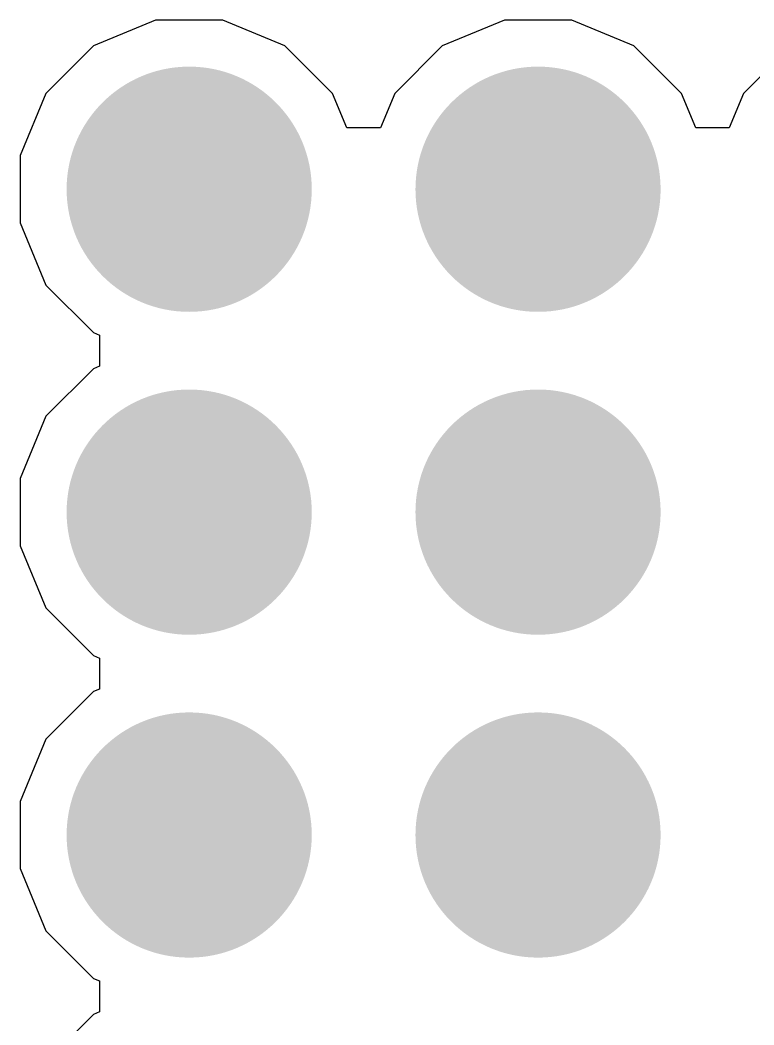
# Model space of a CAD drawing. Header units: inches. Extents: x -4 to 5258, y -4 to 5281.
# Drawn here: x 98.108 to 100.512, y 47.208 to 50.499 of the extents above; entities that cross this region are included whole.
import ezdxf

# ---------------------------------------------------------------- set-up
doc = ezdxf.new("R2010")
doc.units = ezdxf.units.IN
for name, color, linetype in [('Bottom Layer', 5, 'Continuous'), ('Bottom Solder', 6, 'Continuous'), ('Drill Drawing', 1, 'Continuous'), ('Layer 1', 16, 'Continuous'), ('Layer 2', 76, 'Continuous'), ('Top Layer', 1, 'Continuous'), ('Top Solder', 216, 'Continuous'), ('Via Holes', 16, 'Continuous')]:
    doc.layers.add(name, color=color, linetype=linetype)

msp = doc.modelspace()

# ---------------------------------------------------------------- hatches: boundary and pattern name
at = {"layer": 'Bottom Layer'}
h = msp.add_hatch(color=5, dxfattribs=at)
edge = h.paths.add_edge_path()
edge.add_arc((98.662, 49.9452), 0.3, 0, 360)
h = msp.add_hatch(color=5, dxfattribs=at)
edge = h.paths.add_edge_path()
edge.add_arc((99.805, 49.9452), 0.3, 0, 360)
h = msp.add_hatch(color=5, dxfattribs=at)
edge = h.paths.add_edge_path()
edge.add_arc((98.662, 48.8875), 0.3, 0, 360)
h = msp.add_hatch(color=5, dxfattribs=at)
edge = h.paths.add_edge_path()
edge.add_arc((99.805, 48.8875), 0.3, 0, 360)
h = msp.add_hatch(color=5, dxfattribs=at)
edge = h.paths.add_edge_path()
edge.add_arc((98.662, 47.8299), 0.3, 0, 360)
h = msp.add_hatch(color=5, dxfattribs=at)
edge = h.paths.add_edge_path()
edge.add_arc((99.805, 47.8299), 0.3, 0, 360)
at = {"layer": 'Bottom Solder'}
h = msp.add_hatch(color=6, dxfattribs=at)
edge = h.paths.add_edge_path()
edge.add_arc((98.662, 49.9452), 0.4016, 0, 360)
h = msp.add_hatch(color=6, dxfattribs=at)
edge = h.paths.add_edge_path()
edge.add_arc((99.805, 49.9452), 0.4016, 0, 360)
h = msp.add_hatch(color=6, dxfattribs=at)
edge = h.paths.add_edge_path()
edge.add_arc((98.662, 48.8875), 0.4016, 0, 360)
h = msp.add_hatch(color=6, dxfattribs=at)
edge = h.paths.add_edge_path()
edge.add_arc((99.805, 48.8875), 0.4016, 0, 360)
h = msp.add_hatch(color=6, dxfattribs=at)
edge = h.paths.add_edge_path()
edge.add_arc((98.662, 47.8299), 0.4016, 0, 360)
h = msp.add_hatch(color=6, dxfattribs=at)
edge = h.paths.add_edge_path()
edge.add_arc((99.805, 47.8299), 0.4016, 0, 360)
at = {"layer": 'Layer 1'}
h = msp.add_hatch(color=16, dxfattribs=at)
edge = h.paths.add_edge_path()
edge.add_arc((98.662, 49.9452), 0.3, 0, 360)
h = msp.add_hatch(color=16, dxfattribs=at)
edge = h.paths.add_edge_path()
edge.add_arc((99.805, 49.9452), 0.3, 0, 360)
h = msp.add_hatch(color=16, dxfattribs=at)
edge = h.paths.add_edge_path()
edge.add_arc((98.662, 48.8875), 0.3, 0, 360)
h = msp.add_hatch(color=16, dxfattribs=at)
edge = h.paths.add_edge_path()
edge.add_arc((99.805, 48.8875), 0.3, 0, 360)
h = msp.add_hatch(color=16, dxfattribs=at)
edge = h.paths.add_edge_path()
edge.add_arc((98.662, 47.8299), 0.3, 0, 360)
h = msp.add_hatch(color=16, dxfattribs=at)
edge = h.paths.add_edge_path()
edge.add_arc((99.805, 47.8299), 0.3, 0, 360)
at = {"layer": 'Layer 2'}
h = msp.add_hatch(color=76, dxfattribs=at)
edge = h.paths.add_edge_path()
edge.add_arc((98.662, 49.9452), 0.3, 0, 360)
h = msp.add_hatch(color=76, dxfattribs=at)
edge = h.paths.add_edge_path()
edge.add_arc((99.805, 49.9452), 0.3, 0, 360)
h = msp.add_hatch(color=76, dxfattribs=at)
edge = h.paths.add_edge_path()
edge.add_arc((98.662, 48.8875), 0.3, 0, 360)
h = msp.add_hatch(color=76, dxfattribs=at)
edge = h.paths.add_edge_path()
edge.add_arc((99.805, 48.8875), 0.3, 0, 360)
h = msp.add_hatch(color=76, dxfattribs=at)
edge = h.paths.add_edge_path()
edge.add_arc((98.662, 47.8299), 0.3, 0, 360)
h = msp.add_hatch(color=76, dxfattribs=at)
edge = h.paths.add_edge_path()
edge.add_arc((99.805, 47.8299), 0.3, 0, 360)
at = {"layer": 'Top Layer'}
h = msp.add_hatch(color=1, dxfattribs=at)
edge = h.paths.add_edge_path()
edge.add_arc((98.662, 49.9452), 0.3, 0, 360)
h = msp.add_hatch(color=1, dxfattribs=at)
edge = h.paths.add_edge_path()
edge.add_arc((99.805, 49.9452), 0.3, 0, 360)
h = msp.add_hatch(color=1, dxfattribs=at)
edge = h.paths.add_edge_path()
edge.add_arc((98.662, 48.8875), 0.3, 0, 360)
h = msp.add_hatch(color=1, dxfattribs=at)
edge = h.paths.add_edge_path()
edge.add_arc((99.805, 48.8875), 0.3, 0, 360)
h = msp.add_hatch(color=1, dxfattribs=at)
edge = h.paths.add_edge_path()
edge.add_arc((98.662, 47.8299), 0.3, 0, 360)
h = msp.add_hatch(color=1, dxfattribs=at)
edge = h.paths.add_edge_path()
edge.add_arc((99.805, 47.8299), 0.3, 0, 360)
at = {"layer": 'Top Solder'}
h = msp.add_hatch(color=216, dxfattribs=at)
edge = h.paths.add_edge_path()
edge.add_arc((98.662, 49.9452), 0.4016, 0, 360)
h = msp.add_hatch(color=216, dxfattribs=at)
edge = h.paths.add_edge_path()
edge.add_arc((99.805, 49.9452), 0.4016, 0, 360)
h = msp.add_hatch(color=216, dxfattribs=at)
edge = h.paths.add_edge_path()
edge.add_arc((98.662, 48.8875), 0.4016, 0, 360)
h = msp.add_hatch(color=216, dxfattribs=at)
edge = h.paths.add_edge_path()
edge.add_arc((99.805, 48.8875), 0.4016, 0, 360)
h = msp.add_hatch(color=216, dxfattribs=at)
edge = h.paths.add_edge_path()
edge.add_arc((98.662, 47.8299), 0.4016, 0, 360)
h = msp.add_hatch(color=216, dxfattribs=at)
edge = h.paths.add_edge_path()
edge.add_arc((99.805, 47.8299), 0.4016, 0, 360)
at = {"layer": 'Via Holes'}
h = msp.add_hatch(color=7, dxfattribs=at)
edge = h.paths.add_edge_path()
edge.add_arc((98.662, 49.9452), 0.15, 0, 360)
h = msp.add_hatch(color=7, dxfattribs=at)
edge = h.paths.add_edge_path()
edge.add_arc((99.805, 49.9452), 0.15, 0, 360)
h = msp.add_hatch(color=7, dxfattribs=at)
edge = h.paths.add_edge_path()
edge.add_arc((98.662, 48.8875), 0.15, 0, 360)
h = msp.add_hatch(color=7, dxfattribs=at)
edge = h.paths.add_edge_path()
edge.add_arc((99.805, 48.8875), 0.15, 0, 360)
h = msp.add_hatch(color=7, dxfattribs=at)
edge = h.paths.add_edge_path()
edge.add_arc((98.662, 47.8299), 0.15, 0, 360)
h = msp.add_hatch(color=7, dxfattribs=at)
edge = h.paths.add_edge_path()
edge.add_arc((99.805, 47.8299), 0.15, 0, 360)

# ---------------------------------------------------------------- linework, layer by layer
at = {"layer": 'Drill Drawing'}
for points in [[(98.535, 50.0722, 0.0508, 0.0508, 0), (98.535, 50.1992, 0.0508, 0.0508, 0)], [(98.535, 50.1992, 0.0508, 0.0508, 0), (98.789, 50.1992, 0.0508, 0.0508, 0)], [(98.789, 50.0722, 0.0508, 0.0508, 0), (98.789, 50.1992, 0.0508, 0.0508, 0)], [(99.678, 50.0722, 0.0508, 0.0508, 0), (99.678, 50.1992, 0.0508, 0.0508, 0)], [(99.678, 50.1992, 0.0508, 0.0508, 0), (99.932, 50.1992, 0.0508, 0.0508, 0)], [(99.932, 50.0722, 0.0508, 0.0508, 0), (99.932, 50.1992, 0.0508, 0.0508, 0)], [(98.408, 49.8182, 0.0508, 0.0508, 0), (98.408, 50.0722, 0.0508, 0.0508, 0)], [(98.408, 50.0722, 0.0508, 0.0508, 0), (98.535, 50.0722, 0.0508, 0.0508, 0)], [(98.5858, 50.0214, 0.0508, 0.0508, 0), (98.5858, 50.0976, 0.0508, 0.0508, 0)], [(98.5858, 50.0976, 0.0508, 0.0508, 0), (98.7382, 50.0976, 0.0508, 0.0508, 0)], [(98.7382, 50.0214, 0.0508, 0.0508, 0), (98.7382, 50.0976, 0.0508, 0.0508, 0)], [(98.789, 50.0722, 0.0508, 0.0508, 0), (98.916, 50.0722, 0.0508, 0.0508, 0)], [(98.916, 49.8182, 0.0508, 0.0508, 0), (98.916, 50.0722, 0.0508, 0.0508, 0)], [(99.551, 49.8182, 0.0508, 0.0508, 0), (99.551, 50.0722, 0.0508, 0.0508, 0)], [(99.551, 50.0722, 0.0508, 0.0508, 0), (99.678, 50.0722, 0.0508, 0.0508, 0)], [(99.7288, 50.0214, 0.0508, 0.0508, 0), (99.7288, 50.0976, 0.0508, 0.0508, 0)], [(99.7288, 50.0976, 0.0508, 0.0508, 0), (99.8812, 50.0976, 0.0508, 0.0508, 0)], [(99.8812, 50.0214, 0.0508, 0.0508, 0), (99.8812, 50.0976, 0.0508, 0.0508, 0)], [(99.932, 50.0722, 0.0508, 0.0508, 0), (100.059, 50.0722, 0.0508, 0.0508, 0)], [(100.059, 49.8182, 0.0508, 0.0508, 0), (100.059, 50.0722, 0.0508, 0.0508, 0)], [(98.5096, 49.869, 0.0508, 0.0508, 0), (98.5096, 50.0214, 0.0508, 0.0508, 0)], [(98.5096, 50.0214, 0.0508, 0.0508, 0), (98.5858, 50.0214, 0.0508, 0.0508, 0)], [(98.7382, 50.0214, 0.0508, 0.0508, 0), (98.8144, 50.0214, 0.0508, 0.0508, 0)], [(98.8144, 49.869, 0.0508, 0.0508, 0), (98.8144, 50.0214, 0.0508, 0.0508, 0)], [(99.6526, 49.869, 0.0508, 0.0508, 0), (99.6526, 50.0214, 0.0508, 0.0508, 0)], [(99.6526, 50.0214, 0.0508, 0.0508, 0), (99.7288, 50.0214, 0.0508, 0.0508, 0)], [(99.8812, 50.0214, 0.0508, 0.0508, 0), (99.9574, 50.0214, 0.0508, 0.0508, 0)], [(99.9574, 49.869, 0.0508, 0.0508, 0), (99.9574, 50.0214, 0.0508, 0.0508, 0)], [(98.5096, 49.869, 0.0508, 0.0508, 0), (98.5858, 49.869, 0.0508, 0.0508, 0)], [(98.5858, 49.7928, 0.0508, 0.0508, 0), (98.5858, 49.869, 0.0508, 0.0508, 0)], [(98.7382, 49.869, 0.0508, 0.0508, 0), (98.8144, 49.869, 0.0508, 0.0508, 0)], [(98.7382, 49.7928, 0.0508, 0.0508, 0), (98.7382, 49.869, 0.0508, 0.0508, 0)], [(99.6526, 49.869, 0.0508, 0.0508, 0), (99.7288, 49.869, 0.0508, 0.0508, 0)], [(99.7288, 49.7928, 0.0508, 0.0508, 0), (99.7288, 49.869, 0.0508, 0.0508, 0)], [(99.8812, 49.869, 0.0508, 0.0508, 0), (99.9574, 49.869, 0.0508, 0.0508, 0)], [(99.8812, 49.7928, 0.0508, 0.0508, 0), (99.8812, 49.869, 0.0508, 0.0508, 0)], [(98.408, 49.8182, 0.0508, 0.0508, 0), (98.535, 49.8182, 0.0508, 0.0508, 0)], [(98.535, 49.6912, 0.0508, 0.0508, 0), (98.535, 49.8182, 0.0508, 0.0508, 0)], [(98.789, 49.8182, 0.0508, 0.0508, 0), (98.916, 49.8182, 0.0508, 0.0508, 0)], [(98.789, 49.6912, 0.0508, 0.0508, 0), (98.789, 49.8182, 0.0508, 0.0508, 0)], [(99.551, 49.8182, 0.0508, 0.0508, 0), (99.678, 49.8182, 0.0508, 0.0508, 0)], [(99.678, 49.6912, 0.0508, 0.0508, 0), (99.678, 49.8182, 0.0508, 0.0508, 0)], [(99.932, 49.8182, 0.0508, 0.0508, 0), (100.059, 49.8182, 0.0508, 0.0508, 0)], [(99.932, 49.6912, 0.0508, 0.0508, 0), (99.932, 49.8182, 0.0508, 0.0508, 0)], [(98.5858, 49.7928, 0.0508, 0.0508, 0), (98.7382, 49.7928, 0.0508, 0.0508, 0)], [(99.7288, 49.7928, 0.0508, 0.0508, 0), (99.8812, 49.7928, 0.0508, 0.0508, 0)], [(98.535, 49.6912, 0.0508, 0.0508, 0), (98.789, 49.6912, 0.0508, 0.0508, 0)], [(99.678, 49.6912, 0.0508, 0.0508, 0), (99.932, 49.6912, 0.0508, 0.0508, 0)], [(98.535, 49.0145, 0.0508, 0.0508, 0), (98.535, 49.1415, 0.0508, 0.0508, 0)], [(98.535, 49.1415, 0.0508, 0.0508, 0), (98.789, 49.1415, 0.0508, 0.0508, 0)], [(98.789, 49.0145, 0.0508, 0.0508, 0), (98.789, 49.1415, 0.0508, 0.0508, 0)], [(99.678, 49.0145, 0.0508, 0.0508, 0), (99.678, 49.1415, 0.0508, 0.0508, 0)], [(99.678, 49.1415, 0.0508, 0.0508, 0), (99.932, 49.1415, 0.0508, 0.0508, 0)], [(99.932, 49.0145, 0.0508, 0.0508, 0), (99.932, 49.1415, 0.0508, 0.0508, 0)], [(98.5858, 48.9637, 0.0508, 0.0508, 0), (98.5858, 49.0399, 0.0508, 0.0508, 0)], [(98.5858, 49.0399, 0.0508, 0.0508, 0), (98.7382, 49.0399, 0.0508, 0.0508, 0)], [(98.7382, 48.9637, 0.0508, 0.0508, 0), (98.7382, 49.0399, 0.0508, 0.0508, 0)], [(99.7288, 48.9637, 0.0508, 0.0508, 0), (99.7288, 49.0399, 0.0508, 0.0508, 0)], [(99.7288, 49.0399, 0.0508, 0.0508, 0), (99.8812, 49.0399, 0.0508, 0.0508, 0)], [(99.8812, 48.9637, 0.0508, 0.0508, 0), (99.8812, 49.0399, 0.0508, 0.0508, 0)], [(98.408, 48.7605, 0.0508, 0.0508, 0), (98.408, 49.0145, 0.0508, 0.0508, 0)], [(98.408, 49.0145, 0.0508, 0.0508, 0), (98.535, 49.0145, 0.0508, 0.0508, 0)], [(98.789, 49.0145, 0.0508, 0.0508, 0), (98.916, 49.0145, 0.0508, 0.0508, 0)], [(98.916, 48.7605, 0.0508, 0.0508, 0), (98.916, 49.0145, 0.0508, 0.0508, 0)], [(99.551, 48.7605, 0.0508, 0.0508, 0), (99.551, 49.0145, 0.0508, 0.0508, 0)], [(99.551, 49.0145, 0.0508, 0.0508, 0), (99.678, 49.0145, 0.0508, 0.0508, 0)], [(99.932, 49.0145, 0.0508, 0.0508, 0), (100.059, 49.0145, 0.0508, 0.0508, 0)], [(100.059, 48.7605, 0.0508, 0.0508, 0), (100.059, 49.0145, 0.0508, 0.0508, 0)], [(98.5096, 48.8113, 0.0508, 0.0508, 0), (98.5096, 48.9637, 0.0508, 0.0508, 0)], [(98.5096, 48.9637, 0.0508, 0.0508, 0), (98.5858, 48.9637, 0.0508, 0.0508, 0)], [(98.7382, 48.9637, 0.0508, 0.0508, 0), (98.8144, 48.9637, 0.0508, 0.0508, 0)], [(98.8144, 48.8113, 0.0508, 0.0508, 0), (98.8144, 48.9637, 0.0508, 0.0508, 0)], [(99.6526, 48.8113, 0.0508, 0.0508, 0), (99.6526, 48.9637, 0.0508, 0.0508, 0)], [(99.6526, 48.9637, 0.0508, 0.0508, 0), (99.7288, 48.9637, 0.0508, 0.0508, 0)], [(99.8812, 48.9637, 0.0508, 0.0508, 0), (99.9574, 48.9637, 0.0508, 0.0508, 0)], [(99.9574, 48.8113, 0.0508, 0.0508, 0), (99.9574, 48.9637, 0.0508, 0.0508, 0)], [(98.5096, 48.8113, 0.0508, 0.0508, 0), (98.5858, 48.8113, 0.0508, 0.0508, 0)], [(98.5858, 48.7351, 0.0508, 0.0508, 0), (98.5858, 48.8113, 0.0508, 0.0508, 0)], [(98.7382, 48.8113, 0.0508, 0.0508, 0), (98.8144, 48.8113, 0.0508, 0.0508, 0)], [(98.7382, 48.7351, 0.0508, 0.0508, 0), (98.7382, 48.8113, 0.0508, 0.0508, 0)], [(99.6526, 48.8113, 0.0508, 0.0508, 0), (99.7288, 48.8113, 0.0508, 0.0508, 0)], [(99.7288, 48.7351, 0.0508, 0.0508, 0), (99.7288, 48.8113, 0.0508, 0.0508, 0)], [(99.8812, 48.8113, 0.0508, 0.0508, 0), (99.9574, 48.8113, 0.0508, 0.0508, 0)], [(99.8812, 48.7351, 0.0508, 0.0508, 0), (99.8812, 48.8113, 0.0508, 0.0508, 0)], [(98.408, 48.7605, 0.0508, 0.0508, 0), (98.535, 48.7605, 0.0508, 0.0508, 0)], [(98.535, 48.6335, 0.0508, 0.0508, 0), (98.535, 48.7605, 0.0508, 0.0508, 0)], [(98.789, 48.7605, 0.0508, 0.0508, 0), (98.916, 48.7605, 0.0508, 0.0508, 0)], [(98.789, 48.6335, 0.0508, 0.0508, 0), (98.789, 48.7605, 0.0508, 0.0508, 0)], [(99.551, 48.7605, 0.0508, 0.0508, 0), (99.678, 48.7605, 0.0508, 0.0508, 0)], [(99.678, 48.6335, 0.0508, 0.0508, 0), (99.678, 48.7605, 0.0508, 0.0508, 0)], [(99.932, 48.7605, 0.0508, 0.0508, 0), (100.059, 48.7605, 0.0508, 0.0508, 0)], [(99.932, 48.6335, 0.0508, 0.0508, 0), (99.932, 48.7605, 0.0508, 0.0508, 0)], [(98.5858, 48.7351, 0.0508, 0.0508, 0), (98.7382, 48.7351, 0.0508, 0.0508, 0)], [(99.7288, 48.7351, 0.0508, 0.0508, 0), (99.8812, 48.7351, 0.0508, 0.0508, 0)], [(98.535, 48.6335, 0.0508, 0.0508, 0), (98.789, 48.6335, 0.0508, 0.0508, 0)], [(99.678, 48.6335, 0.0508, 0.0508, 0), (99.932, 48.6335, 0.0508, 0.0508, 0)], [(98.535, 47.9569, 0.0508, 0.0508, 0), (98.535, 48.0839, 0.0508, 0.0508, 0)], [(98.535, 48.0839, 0.0508, 0.0508, 0), (98.789, 48.0839, 0.0508, 0.0508, 0)], [(98.789, 47.9569, 0.0508, 0.0508, 0), (98.789, 48.0839, 0.0508, 0.0508, 0)], [(99.678, 47.9569, 0.0508, 0.0508, 0), (99.678, 48.0839, 0.0508, 0.0508, 0)], [(99.678, 48.0839, 0.0508, 0.0508, 0), (99.932, 48.0839, 0.0508, 0.0508, 0)], [(99.932, 47.9569, 0.0508, 0.0508, 0), (99.932, 48.0839, 0.0508, 0.0508, 0)], [(98.5858, 47.9061, 0.0508, 0.0508, 0), (98.5858, 47.9823, 0.0508, 0.0508, 0)], [(98.5858, 47.9823, 0.0508, 0.0508, 0), (98.7382, 47.9823, 0.0508, 0.0508, 0)], [(98.7382, 47.9061, 0.0508, 0.0508, 0), (98.7382, 47.9823, 0.0508, 0.0508, 0)], [(99.7288, 47.9061, 0.0508, 0.0508, 0), (99.7288, 47.9823, 0.0508, 0.0508, 0)], [(99.7288, 47.9823, 0.0508, 0.0508, 0), (99.8812, 47.9823, 0.0508, 0.0508, 0)], [(99.8812, 47.9061, 0.0508, 0.0508, 0), (99.8812, 47.9823, 0.0508, 0.0508, 0)], [(98.408, 47.7029, 0.0508, 0.0508, 0), (98.408, 47.9569, 0.0508, 0.0508, 0)], [(98.408, 47.9569, 0.0508, 0.0508, 0), (98.535, 47.9569, 0.0508, 0.0508, 0)], [(98.789, 47.9569, 0.0508, 0.0508, 0), (98.916, 47.9569, 0.0508, 0.0508, 0)], [(98.916, 47.7029, 0.0508, 0.0508, 0), (98.916, 47.9569, 0.0508, 0.0508, 0)], [(99.551, 47.7029, 0.0508, 0.0508, 0), (99.551, 47.9569, 0.0508, 0.0508, 0)], [(99.551, 47.9569, 0.0508, 0.0508, 0), (99.678, 47.9569, 0.0508, 0.0508, 0)], [(99.932, 47.9569, 0.0508, 0.0508, 0), (100.059, 47.9569, 0.0508, 0.0508, 0)], [(100.059, 47.7029, 0.0508, 0.0508, 0), (100.059, 47.9569, 0.0508, 0.0508, 0)], [(98.5096, 47.7537, 0.0508, 0.0508, 0), (98.5096, 47.9061, 0.0508, 0.0508, 0)], [(98.5096, 47.9061, 0.0508, 0.0508, 0), (98.5858, 47.9061, 0.0508, 0.0508, 0)], [(98.7382, 47.9061, 0.0508, 0.0508, 0), (98.8144, 47.9061, 0.0508, 0.0508, 0)], [(98.8144, 47.7537, 0.0508, 0.0508, 0), (98.8144, 47.9061, 0.0508, 0.0508, 0)], [(99.6526, 47.7537, 0.0508, 0.0508, 0), (99.6526, 47.9061, 0.0508, 0.0508, 0)], [(99.6526, 47.9061, 0.0508, 0.0508, 0), (99.7288, 47.9061, 0.0508, 0.0508, 0)], [(99.8812, 47.9061, 0.0508, 0.0508, 0), (99.9574, 47.9061, 0.0508, 0.0508, 0)], [(99.9574, 47.7537, 0.0508, 0.0508, 0), (99.9574, 47.9061, 0.0508, 0.0508, 0)], [(98.5096, 47.7537, 0.0508, 0.0508, 0), (98.5858, 47.7537, 0.0508, 0.0508, 0)], [(98.5858, 47.6775, 0.0508, 0.0508, 0), (98.5858, 47.7537, 0.0508, 0.0508, 0)], [(98.7382, 47.7537, 0.0508, 0.0508, 0), (98.8144, 47.7537, 0.0508, 0.0508, 0)], [(98.7382, 47.6775, 0.0508, 0.0508, 0), (98.7382, 47.7537, 0.0508, 0.0508, 0)], [(99.6526, 47.7537, 0.0508, 0.0508, 0), (99.7288, 47.7537, 0.0508, 0.0508, 0)], [(99.7288, 47.6775, 0.0508, 0.0508, 0), (99.7288, 47.7537, 0.0508, 0.0508, 0)], [(99.8812, 47.7537, 0.0508, 0.0508, 0), (99.9574, 47.7537, 0.0508, 0.0508, 0)], [(99.8812, 47.6775, 0.0508, 0.0508, 0), (99.8812, 47.7537, 0.0508, 0.0508, 0)], [(98.408, 47.7029, 0.0508, 0.0508, 0), (98.535, 47.7029, 0.0508, 0.0508, 0)], [(98.535, 47.5759, 0.0508, 0.0508, 0), (98.535, 47.7029, 0.0508, 0.0508, 0)], [(98.789, 47.7029, 0.0508, 0.0508, 0), (98.916, 47.7029, 0.0508, 0.0508, 0)], [(98.789, 47.5759, 0.0508, 0.0508, 0), (98.789, 47.7029, 0.0508, 0.0508, 0)], [(99.551, 47.7029, 0.0508, 0.0508, 0), (99.678, 47.7029, 0.0508, 0.0508, 0)], [(99.678, 47.5759, 0.0508, 0.0508, 0), (99.678, 47.7029, 0.0508, 0.0508, 0)], [(99.932, 47.7029, 0.0508, 0.0508, 0), (100.059, 47.7029, 0.0508, 0.0508, 0)], [(99.932, 47.5759, 0.0508, 0.0508, 0), (99.932, 47.7029, 0.0508, 0.0508, 0)], [(98.5858, 47.6775, 0.0508, 0.0508, 0), (98.7382, 47.6775, 0.0508, 0.0508, 0)], [(99.7288, 47.6775, 0.0508, 0.0508, 0), (99.8812, 47.6775, 0.0508, 0.0508, 0)], [(98.535, 47.5759, 0.0508, 0.0508, 0), (98.789, 47.5759, 0.0508, 0.0508, 0)], [(99.678, 47.5759, 0.0508, 0.0508, 0), (99.932, 47.5759, 0.0508, 0.0508, 0)]]:
    msp.add_lwpolyline(points, format="xyseb", dxfattribs=at)
for points in [[(98.5223, 50.1992, 0.0254, 0.0254, 1), (98.5477, 50.1992, 0.0254, 0.0254, 1)], [(98.5223, 50.1992, 0.0254, 0.0254, 1), (98.5477, 50.1992, 0.0254, 0.0254, 1)], [(98.7763, 50.1992, 0.0254, 0.0254, 1), (98.8017, 50.1992, 0.0254, 0.0254, 1)], [(98.7763, 50.1992, 0.0254, 0.0254, 1), (98.8017, 50.1992, 0.0254, 0.0254, 1)], [(99.6653, 50.1992, 0.0254, 0.0254, 1), (99.6907, 50.1992, 0.0254, 0.0254, 1)], [(99.6653, 50.1992, 0.0254, 0.0254, 1), (99.6907, 50.1992, 0.0254, 0.0254, 1)], [(99.9193, 50.1992, 0.0254, 0.0254, 1), (99.9447, 50.1992, 0.0254, 0.0254, 1)], [(99.9193, 50.1992, 0.0254, 0.0254, 1), (99.9447, 50.1992, 0.0254, 0.0254, 1)], [(98.3953, 50.0722, 0.0254, 0.0254, 1), (98.4207, 50.0722, 0.0254, 0.0254, 1)], [(98.3953, 50.0722, 0.0254, 0.0254, 1), (98.4207, 50.0722, 0.0254, 0.0254, 1)], [(98.5223, 50.0722, 0.0254, 0.0254, 1), (98.5477, 50.0722, 0.0254, 0.0254, 1)], [(98.5223, 50.0722, 0.0254, 0.0254, 1), (98.5477, 50.0722, 0.0254, 0.0254, 1)], [(98.5731, 50.0976, 0.0254, 0.0254, 1), (98.5985, 50.0976, 0.0254, 0.0254, 1)], [(98.5731, 50.0976, 0.0254, 0.0254, 1), (98.5985, 50.0976, 0.0254, 0.0254, 1)], [(98.7255, 50.0976, 0.0254, 0.0254, 1), (98.7509, 50.0976, 0.0254, 0.0254, 1)], [(98.7255, 50.0976, 0.0254, 0.0254, 1), (98.7509, 50.0976, 0.0254, 0.0254, 1)], [(98.7763, 50.0722, 0.0254, 0.0254, 1), (98.8017, 50.0722, 0.0254, 0.0254, 1)], [(98.7763, 50.0722, 0.0254, 0.0254, 1), (98.8017, 50.0722, 0.0254, 0.0254, 1)], [(98.9033, 50.0722, 0.0254, 0.0254, 1), (98.9287, 50.0722, 0.0254, 0.0254, 1)], [(98.9033, 50.0722, 0.0254, 0.0254, 1), (98.9287, 50.0722, 0.0254, 0.0254, 1)], [(99.5383, 50.0722, 0.0254, 0.0254, 1), (99.5637, 50.0722, 0.0254, 0.0254, 1)], [(99.5383, 50.0722, 0.0254, 0.0254, 1), (99.5637, 50.0722, 0.0254, 0.0254, 1)], [(99.6653, 50.0722, 0.0254, 0.0254, 1), (99.6907, 50.0722, 0.0254, 0.0254, 1)], [(99.6653, 50.0722, 0.0254, 0.0254, 1), (99.6907, 50.0722, 0.0254, 0.0254, 1)], [(99.7161, 50.0976, 0.0254, 0.0254, 1), (99.7415, 50.0976, 0.0254, 0.0254, 1)], [(99.7161, 50.0976, 0.0254, 0.0254, 1), (99.7415, 50.0976, 0.0254, 0.0254, 1)], [(99.8685, 50.0976, 0.0254, 0.0254, 1), (99.8939, 50.0976, 0.0254, 0.0254, 1)], [(99.8685, 50.0976, 0.0254, 0.0254, 1), (99.8939, 50.0976, 0.0254, 0.0254, 1)], [(99.9193, 50.0722, 0.0254, 0.0254, 1), (99.9447, 50.0722, 0.0254, 0.0254, 1)], [(99.9193, 50.0722, 0.0254, 0.0254, 1), (99.9447, 50.0722, 0.0254, 0.0254, 1)], [(100.0463, 50.0722, 0.0254, 0.0254, 1), (100.0717, 50.0722, 0.0254, 0.0254, 1)], [(100.0463, 50.0722, 0.0254, 0.0254, 1), (100.0717, 50.0722, 0.0254, 0.0254, 1)], [(98.4969, 50.0214, 0.0254, 0.0254, 1), (98.5223, 50.0214, 0.0254, 0.0254, 1)], [(98.4969, 50.0214, 0.0254, 0.0254, 1), (98.5223, 50.0214, 0.0254, 0.0254, 1)], [(98.5731, 50.0214, 0.0254, 0.0254, 1), (98.5985, 50.0214, 0.0254, 0.0254, 1)], [(98.5731, 50.0214, 0.0254, 0.0254, 1), (98.5985, 50.0214, 0.0254, 0.0254, 1)], [(98.7255, 50.0214, 0.0254, 0.0254, 1), (98.7509, 50.0214, 0.0254, 0.0254, 1)], [(98.7255, 50.0214, 0.0254, 0.0254, 1), (98.7509, 50.0214, 0.0254, 0.0254, 1)], [(98.8017, 50.0214, 0.0254, 0.0254, 1), (98.8271, 50.0214, 0.0254, 0.0254, 1)], [(98.8017, 50.0214, 0.0254, 0.0254, 1), (98.8271, 50.0214, 0.0254, 0.0254, 1)], [(99.6399, 50.0214, 0.0254, 0.0254, 1), (99.6653, 50.0214, 0.0254, 0.0254, 1)], [(99.6399, 50.0214, 0.0254, 0.0254, 1), (99.6653, 50.0214, 0.0254, 0.0254, 1)], [(99.7161, 50.0214, 0.0254, 0.0254, 1), (99.7415, 50.0214, 0.0254, 0.0254, 1)], [(99.7161, 50.0214, 0.0254, 0.0254, 1), (99.7415, 50.0214, 0.0254, 0.0254, 1)], [(99.8685, 50.0214, 0.0254, 0.0254, 1), (99.8939, 50.0214, 0.0254, 0.0254, 1)], [(99.8685, 50.0214, 0.0254, 0.0254, 1), (99.8939, 50.0214, 0.0254, 0.0254, 1)], [(99.9447, 50.0214, 0.0254, 0.0254, 1), (99.9701, 50.0214, 0.0254, 0.0254, 1)], [(99.9447, 50.0214, 0.0254, 0.0254, 1), (99.9701, 50.0214, 0.0254, 0.0254, 1)], [(98.4969, 49.869, 0.0254, 0.0254, 1), (98.5223, 49.869, 0.0254, 0.0254, 1)], [(98.4969, 49.869, 0.0254, 0.0254, 1), (98.5223, 49.869, 0.0254, 0.0254, 1)], [(98.5731, 49.869, 0.0254, 0.0254, 1), (98.5985, 49.869, 0.0254, 0.0254, 1)], [(98.5731, 49.869, 0.0254, 0.0254, 1), (98.5985, 49.869, 0.0254, 0.0254, 1)], [(98.7255, 49.869, 0.0254, 0.0254, 1), (98.7509, 49.869, 0.0254, 0.0254, 1)], [(98.7255, 49.869, 0.0254, 0.0254, 1), (98.7509, 49.869, 0.0254, 0.0254, 1)], [(98.8017, 49.869, 0.0254, 0.0254, 1), (98.8271, 49.869, 0.0254, 0.0254, 1)], [(98.8017, 49.869, 0.0254, 0.0254, 1), (98.8271, 49.869, 0.0254, 0.0254, 1)], [(99.6399, 49.869, 0.0254, 0.0254, 1), (99.6653, 49.869, 0.0254, 0.0254, 1)], [(99.6399, 49.869, 0.0254, 0.0254, 1), (99.6653, 49.869, 0.0254, 0.0254, 1)], [(99.7161, 49.869, 0.0254, 0.0254, 1), (99.7415, 49.869, 0.0254, 0.0254, 1)], [(99.7161, 49.869, 0.0254, 0.0254, 1), (99.7415, 49.869, 0.0254, 0.0254, 1)], [(99.8685, 49.869, 0.0254, 0.0254, 1), (99.8939, 49.869, 0.0254, 0.0254, 1)], [(99.8685, 49.869, 0.0254, 0.0254, 1), (99.8939, 49.869, 0.0254, 0.0254, 1)], [(99.9447, 49.869, 0.0254, 0.0254, 1), (99.9701, 49.869, 0.0254, 0.0254, 1)], [(99.9447, 49.869, 0.0254, 0.0254, 1), (99.9701, 49.869, 0.0254, 0.0254, 1)], [(98.3953, 49.8182, 0.0254, 0.0254, 1), (98.4207, 49.8182, 0.0254, 0.0254, 1)], [(98.3953, 49.8182, 0.0254, 0.0254, 1), (98.4207, 49.8182, 0.0254, 0.0254, 1)], [(98.5223, 49.8182, 0.0254, 0.0254, 1), (98.5477, 49.8182, 0.0254, 0.0254, 1)], [(98.5223, 49.8182, 0.0254, 0.0254, 1), (98.5477, 49.8182, 0.0254, 0.0254, 1)], [(98.7763, 49.8182, 0.0254, 0.0254, 1), (98.8017, 49.8182, 0.0254, 0.0254, 1)], [(98.7763, 49.8182, 0.0254, 0.0254, 1), (98.8017, 49.8182, 0.0254, 0.0254, 1)], [(98.9033, 49.8182, 0.0254, 0.0254, 1), (98.9287, 49.8182, 0.0254, 0.0254, 1)], [(98.9033, 49.8182, 0.0254, 0.0254, 1), (98.9287, 49.8182, 0.0254, 0.0254, 1)], [(99.5383, 49.8182, 0.0254, 0.0254, 1), (99.5637, 49.8182, 0.0254, 0.0254, 1)], [(99.5383, 49.8182, 0.0254, 0.0254, 1), (99.5637, 49.8182, 0.0254, 0.0254, 1)], [(99.6653, 49.8182, 0.0254, 0.0254, 1), (99.6907, 49.8182, 0.0254, 0.0254, 1)], [(99.6653, 49.8182, 0.0254, 0.0254, 1), (99.6907, 49.8182, 0.0254, 0.0254, 1)], [(99.9193, 49.8182, 0.0254, 0.0254, 1), (99.9447, 49.8182, 0.0254, 0.0254, 1)], [(99.9193, 49.8182, 0.0254, 0.0254, 1), (99.9447, 49.8182, 0.0254, 0.0254, 1)], [(100.0463, 49.8182, 0.0254, 0.0254, 1), (100.0717, 49.8182, 0.0254, 0.0254, 1)], [(100.0463, 49.8182, 0.0254, 0.0254, 1), (100.0717, 49.8182, 0.0254, 0.0254, 1)], [(98.5731, 49.7928, 0.0254, 0.0254, 1), (98.5985, 49.7928, 0.0254, 0.0254, 1)], [(98.5731, 49.7928, 0.0254, 0.0254, 1), (98.5985, 49.7928, 0.0254, 0.0254, 1)], [(98.7255, 49.7928, 0.0254, 0.0254, 1), (98.7509, 49.7928, 0.0254, 0.0254, 1)], [(98.7255, 49.7928, 0.0254, 0.0254, 1), (98.7509, 49.7928, 0.0254, 0.0254, 1)], [(99.7161, 49.7928, 0.0254, 0.0254, 1), (99.7415, 49.7928, 0.0254, 0.0254, 1)], [(99.7161, 49.7928, 0.0254, 0.0254, 1), (99.7415, 49.7928, 0.0254, 0.0254, 1)], [(99.8685, 49.7928, 0.0254, 0.0254, 1), (99.8939, 49.7928, 0.0254, 0.0254, 1)], [(99.8685, 49.7928, 0.0254, 0.0254, 1), (99.8939, 49.7928, 0.0254, 0.0254, 1)], [(98.5223, 49.6912, 0.0254, 0.0254, 1), (98.5477, 49.6912, 0.0254, 0.0254, 1)], [(98.5223, 49.6912, 0.0254, 0.0254, 1), (98.5477, 49.6912, 0.0254, 0.0254, 1)], [(98.7763, 49.6912, 0.0254, 0.0254, 1), (98.8017, 49.6912, 0.0254, 0.0254, 1)], [(98.7763, 49.6912, 0.0254, 0.0254, 1), (98.8017, 49.6912, 0.0254, 0.0254, 1)], [(99.6653, 49.6912, 0.0254, 0.0254, 1), (99.6907, 49.6912, 0.0254, 0.0254, 1)], [(99.6653, 49.6912, 0.0254, 0.0254, 1), (99.6907, 49.6912, 0.0254, 0.0254, 1)], [(99.9193, 49.6912, 0.0254, 0.0254, 1), (99.9447, 49.6912, 0.0254, 0.0254, 1)], [(99.9193, 49.6912, 0.0254, 0.0254, 1), (99.9447, 49.6912, 0.0254, 0.0254, 1)], [(98.5223, 49.1415, 0.0254, 0.0254, 1), (98.5477, 49.1415, 0.0254, 0.0254, 1)], [(98.5223, 49.1415, 0.0254, 0.0254, 1), (98.5477, 49.1415, 0.0254, 0.0254, 1)], [(98.7763, 49.1415, 0.0254, 0.0254, 1), (98.8017, 49.1415, 0.0254, 0.0254, 1)], [(98.7763, 49.1415, 0.0254, 0.0254, 1), (98.8017, 49.1415, 0.0254, 0.0254, 1)], [(99.6653, 49.1415, 0.0254, 0.0254, 1), (99.6907, 49.1415, 0.0254, 0.0254, 1)], [(99.6653, 49.1415, 0.0254, 0.0254, 1), (99.6907, 49.1415, 0.0254, 0.0254, 1)], [(99.9193, 49.1415, 0.0254, 0.0254, 1), (99.9447, 49.1415, 0.0254, 0.0254, 1)], [(99.9193, 49.1415, 0.0254, 0.0254, 1), (99.9447, 49.1415, 0.0254, 0.0254, 1)], [(98.5731, 49.0399, 0.0254, 0.0254, 1), (98.5985, 49.0399, 0.0254, 0.0254, 1)], [(98.5731, 49.0399, 0.0254, 0.0254, 1), (98.5985, 49.0399, 0.0254, 0.0254, 1)], [(98.7255, 49.0399, 0.0254, 0.0254, 1), (98.7509, 49.0399, 0.0254, 0.0254, 1)], [(98.7255, 49.0399, 0.0254, 0.0254, 1), (98.7509, 49.0399, 0.0254, 0.0254, 1)], [(99.7161, 49.0399, 0.0254, 0.0254, 1), (99.7415, 49.0399, 0.0254, 0.0254, 1)], [(99.7161, 49.0399, 0.0254, 0.0254, 1), (99.7415, 49.0399, 0.0254, 0.0254, 1)], [(99.8685, 49.0399, 0.0254, 0.0254, 1), (99.8939, 49.0399, 0.0254, 0.0254, 1)], [(99.8685, 49.0399, 0.0254, 0.0254, 1), (99.8939, 49.0399, 0.0254, 0.0254, 1)], [(98.3953, 49.0145, 0.0254, 0.0254, 1), (98.4207, 49.0145, 0.0254, 0.0254, 1)], [(98.3953, 49.0145, 0.0254, 0.0254, 1), (98.4207, 49.0145, 0.0254, 0.0254, 1)], [(98.5223, 49.0145, 0.0254, 0.0254, 1), (98.5477, 49.0145, 0.0254, 0.0254, 1)], [(98.5223, 49.0145, 0.0254, 0.0254, 1), (98.5477, 49.0145, 0.0254, 0.0254, 1)], [(98.7763, 49.0145, 0.0254, 0.0254, 1), (98.8017, 49.0145, 0.0254, 0.0254, 1)], [(98.7763, 49.0145, 0.0254, 0.0254, 1), (98.8017, 49.0145, 0.0254, 0.0254, 1)], [(98.9033, 49.0145, 0.0254, 0.0254, 1), (98.9287, 49.0145, 0.0254, 0.0254, 1)], [(98.9033, 49.0145, 0.0254, 0.0254, 1), (98.9287, 49.0145, 0.0254, 0.0254, 1)], [(99.5383, 49.0145, 0.0254, 0.0254, 1), (99.5637, 49.0145, 0.0254, 0.0254, 1)], [(99.5383, 49.0145, 0.0254, 0.0254, 1), (99.5637, 49.0145, 0.0254, 0.0254, 1)], [(99.6653, 49.0145, 0.0254, 0.0254, 1), (99.6907, 49.0145, 0.0254, 0.0254, 1)], [(99.6653, 49.0145, 0.0254, 0.0254, 1), (99.6907, 49.0145, 0.0254, 0.0254, 1)], [(99.9193, 49.0145, 0.0254, 0.0254, 1), (99.9447, 49.0145, 0.0254, 0.0254, 1)], [(99.9193, 49.0145, 0.0254, 0.0254, 1), (99.9447, 49.0145, 0.0254, 0.0254, 1)], [(100.0463, 49.0145, 0.0254, 0.0254, 1), (100.0717, 49.0145, 0.0254, 0.0254, 1)], [(100.0463, 49.0145, 0.0254, 0.0254, 1), (100.0717, 49.0145, 0.0254, 0.0254, 1)], [(98.4969, 48.9637, 0.0254, 0.0254, 1), (98.5223, 48.9637, 0.0254, 0.0254, 1)], [(98.4969, 48.9637, 0.0254, 0.0254, 1), (98.5223, 48.9637, 0.0254, 0.0254, 1)], [(98.5731, 48.9637, 0.0254, 0.0254, 1), (98.5985, 48.9637, 0.0254, 0.0254, 1)], [(98.5731, 48.9637, 0.0254, 0.0254, 1), (98.5985, 48.9637, 0.0254, 0.0254, 1)], [(98.7255, 48.9637, 0.0254, 0.0254, 1), (98.7509, 48.9637, 0.0254, 0.0254, 1)], [(98.7255, 48.9637, 0.0254, 0.0254, 1), (98.7509, 48.9637, 0.0254, 0.0254, 1)], [(98.8017, 48.9637, 0.0254, 0.0254, 1), (98.8271, 48.9637, 0.0254, 0.0254, 1)], [(98.8017, 48.9637, 0.0254, 0.0254, 1), (98.8271, 48.9637, 0.0254, 0.0254, 1)], [(99.6399, 48.9637, 0.0254, 0.0254, 1), (99.6653, 48.9637, 0.0254, 0.0254, 1)], [(99.6399, 48.9637, 0.0254, 0.0254, 1), (99.6653, 48.9637, 0.0254, 0.0254, 1)], [(99.7161, 48.9637, 0.0254, 0.0254, 1), (99.7415, 48.9637, 0.0254, 0.0254, 1)], [(99.7161, 48.9637, 0.0254, 0.0254, 1), (99.7415, 48.9637, 0.0254, 0.0254, 1)], [(99.8685, 48.9637, 0.0254, 0.0254, 1), (99.8939, 48.9637, 0.0254, 0.0254, 1)], [(99.8685, 48.9637, 0.0254, 0.0254, 1), (99.8939, 48.9637, 0.0254, 0.0254, 1)], [(99.9447, 48.9637, 0.0254, 0.0254, 1), (99.9701, 48.9637, 0.0254, 0.0254, 1)], [(99.9447, 48.9637, 0.0254, 0.0254, 1), (99.9701, 48.9637, 0.0254, 0.0254, 1)], [(98.4969, 48.8113, 0.0254, 0.0254, 1), (98.5223, 48.8113, 0.0254, 0.0254, 1)], [(98.4969, 48.8113, 0.0254, 0.0254, 1), (98.5223, 48.8113, 0.0254, 0.0254, 1)], [(98.5731, 48.8113, 0.0254, 0.0254, 1), (98.5985, 48.8113, 0.0254, 0.0254, 1)], [(98.5731, 48.8113, 0.0254, 0.0254, 1), (98.5985, 48.8113, 0.0254, 0.0254, 1)], [(98.7255, 48.8113, 0.0254, 0.0254, 1), (98.7509, 48.8113, 0.0254, 0.0254, 1)], [(98.7255, 48.8113, 0.0254, 0.0254, 1), (98.7509, 48.8113, 0.0254, 0.0254, 1)], [(98.8017, 48.8113, 0.0254, 0.0254, 1), (98.8271, 48.8113, 0.0254, 0.0254, 1)], [(98.8017, 48.8113, 0.0254, 0.0254, 1), (98.8271, 48.8113, 0.0254, 0.0254, 1)], [(99.6399, 48.8113, 0.0254, 0.0254, 1), (99.6653, 48.8113, 0.0254, 0.0254, 1)], [(99.6399, 48.8113, 0.0254, 0.0254, 1), (99.6653, 48.8113, 0.0254, 0.0254, 1)], [(99.7161, 48.8113, 0.0254, 0.0254, 1), (99.7415, 48.8113, 0.0254, 0.0254, 1)], [(99.7161, 48.8113, 0.0254, 0.0254, 1), (99.7415, 48.8113, 0.0254, 0.0254, 1)], [(99.8685, 48.8113, 0.0254, 0.0254, 1), (99.8939, 48.8113, 0.0254, 0.0254, 1)], [(99.8685, 48.8113, 0.0254, 0.0254, 1), (99.8939, 48.8113, 0.0254, 0.0254, 1)], [(99.9447, 48.8113, 0.0254, 0.0254, 1), (99.9701, 48.8113, 0.0254, 0.0254, 1)], [(99.9447, 48.8113, 0.0254, 0.0254, 1), (99.9701, 48.8113, 0.0254, 0.0254, 1)], [(98.3953, 48.7605, 0.0254, 0.0254, 1), (98.4207, 48.7605, 0.0254, 0.0254, 1)], [(98.3953, 48.7605, 0.0254, 0.0254, 1), (98.4207, 48.7605, 0.0254, 0.0254, 1)], [(98.5223, 48.7605, 0.0254, 0.0254, 1), (98.5477, 48.7605, 0.0254, 0.0254, 1)], [(98.5223, 48.7605, 0.0254, 0.0254, 1), (98.5477, 48.7605, 0.0254, 0.0254, 1)], [(98.7763, 48.7605, 0.0254, 0.0254, 1), (98.8017, 48.7605, 0.0254, 0.0254, 1)], [(98.7763, 48.7605, 0.0254, 0.0254, 1), (98.8017, 48.7605, 0.0254, 0.0254, 1)], [(98.9033, 48.7605, 0.0254, 0.0254, 1), (98.9287, 48.7605, 0.0254, 0.0254, 1)], [(98.9033, 48.7605, 0.0254, 0.0254, 1), (98.9287, 48.7605, 0.0254, 0.0254, 1)], [(99.5383, 48.7605, 0.0254, 0.0254, 1), (99.5637, 48.7605, 0.0254, 0.0254, 1)], [(99.5383, 48.7605, 0.0254, 0.0254, 1), (99.5637, 48.7605, 0.0254, 0.0254, 1)], [(99.6653, 48.7605, 0.0254, 0.0254, 1), (99.6907, 48.7605, 0.0254, 0.0254, 1)], [(99.6653, 48.7605, 0.0254, 0.0254, 1), (99.6907, 48.7605, 0.0254, 0.0254, 1)], [(99.9193, 48.7605, 0.0254, 0.0254, 1), (99.9447, 48.7605, 0.0254, 0.0254, 1)], [(99.9193, 48.7605, 0.0254, 0.0254, 1), (99.9447, 48.7605, 0.0254, 0.0254, 1)], [(100.0463, 48.7605, 0.0254, 0.0254, 1), (100.0717, 48.7605, 0.0254, 0.0254, 1)], [(100.0463, 48.7605, 0.0254, 0.0254, 1), (100.0717, 48.7605, 0.0254, 0.0254, 1)], [(98.5731, 48.7351, 0.0254, 0.0254, 1), (98.5985, 48.7351, 0.0254, 0.0254, 1)], [(98.5731, 48.7351, 0.0254, 0.0254, 1), (98.5985, 48.7351, 0.0254, 0.0254, 1)], [(98.7255, 48.7351, 0.0254, 0.0254, 1), (98.7509, 48.7351, 0.0254, 0.0254, 1)], [(98.7255, 48.7351, 0.0254, 0.0254, 1), (98.7509, 48.7351, 0.0254, 0.0254, 1)], [(99.7161, 48.7351, 0.0254, 0.0254, 1), (99.7415, 48.7351, 0.0254, 0.0254, 1)], [(99.7161, 48.7351, 0.0254, 0.0254, 1), (99.7415, 48.7351, 0.0254, 0.0254, 1)], [(99.8685, 48.7351, 0.0254, 0.0254, 1), (99.8939, 48.7351, 0.0254, 0.0254, 1)], [(99.8685, 48.7351, 0.0254, 0.0254, 1), (99.8939, 48.7351, 0.0254, 0.0254, 1)], [(98.5223, 48.6335, 0.0254, 0.0254, 1), (98.5477, 48.6335, 0.0254, 0.0254, 1)], [(98.5223, 48.6335, 0.0254, 0.0254, 1), (98.5477, 48.6335, 0.0254, 0.0254, 1)], [(98.7763, 48.6335, 0.0254, 0.0254, 1), (98.8017, 48.6335, 0.0254, 0.0254, 1)], [(98.7763, 48.6335, 0.0254, 0.0254, 1), (98.8017, 48.6335, 0.0254, 0.0254, 1)], [(99.6653, 48.6335, 0.0254, 0.0254, 1), (99.6907, 48.6335, 0.0254, 0.0254, 1)], [(99.6653, 48.6335, 0.0254, 0.0254, 1), (99.6907, 48.6335, 0.0254, 0.0254, 1)], [(99.9193, 48.6335, 0.0254, 0.0254, 1), (99.9447, 48.6335, 0.0254, 0.0254, 1)], [(99.9193, 48.6335, 0.0254, 0.0254, 1), (99.9447, 48.6335, 0.0254, 0.0254, 1)], [(98.5223, 48.0839, 0.0254, 0.0254, 1), (98.5477, 48.0839, 0.0254, 0.0254, 1)], [(98.5223, 48.0839, 0.0254, 0.0254, 1), (98.5477, 48.0839, 0.0254, 0.0254, 1)], [(98.7763, 48.0839, 0.0254, 0.0254, 1), (98.8017, 48.0839, 0.0254, 0.0254, 1)], [(98.7763, 48.0839, 0.0254, 0.0254, 1), (98.8017, 48.0839, 0.0254, 0.0254, 1)], [(99.6653, 48.0839, 0.0254, 0.0254, 1), (99.6907, 48.0839, 0.0254, 0.0254, 1)], [(99.6653, 48.0839, 0.0254, 0.0254, 1), (99.6907, 48.0839, 0.0254, 0.0254, 1)], [(99.9193, 48.0839, 0.0254, 0.0254, 1), (99.9447, 48.0839, 0.0254, 0.0254, 1)], [(99.9193, 48.0839, 0.0254, 0.0254, 1), (99.9447, 48.0839, 0.0254, 0.0254, 1)], [(98.5731, 47.9823, 0.0254, 0.0254, 1), (98.5985, 47.9823, 0.0254, 0.0254, 1)], [(98.5731, 47.9823, 0.0254, 0.0254, 1), (98.5985, 47.9823, 0.0254, 0.0254, 1)], [(98.7255, 47.9823, 0.0254, 0.0254, 1), (98.7509, 47.9823, 0.0254, 0.0254, 1)], [(98.7255, 47.9823, 0.0254, 0.0254, 1), (98.7509, 47.9823, 0.0254, 0.0254, 1)], [(99.7161, 47.9823, 0.0254, 0.0254, 1), (99.7415, 47.9823, 0.0254, 0.0254, 1)], [(99.7161, 47.9823, 0.0254, 0.0254, 1), (99.7415, 47.9823, 0.0254, 0.0254, 1)], [(99.8685, 47.9823, 0.0254, 0.0254, 1), (99.8939, 47.9823, 0.0254, 0.0254, 1)], [(99.8685, 47.9823, 0.0254, 0.0254, 1), (99.8939, 47.9823, 0.0254, 0.0254, 1)], [(98.3953, 47.9569, 0.0254, 0.0254, 1), (98.4207, 47.9569, 0.0254, 0.0254, 1)], [(98.3953, 47.9569, 0.0254, 0.0254, 1), (98.4207, 47.9569, 0.0254, 0.0254, 1)], [(98.5223, 47.9569, 0.0254, 0.0254, 1), (98.5477, 47.9569, 0.0254, 0.0254, 1)], [(98.5223, 47.9569, 0.0254, 0.0254, 1), (98.5477, 47.9569, 0.0254, 0.0254, 1)], [(98.7763, 47.9569, 0.0254, 0.0254, 1), (98.8017, 47.9569, 0.0254, 0.0254, 1)], [(98.7763, 47.9569, 0.0254, 0.0254, 1), (98.8017, 47.9569, 0.0254, 0.0254, 1)], [(98.9033, 47.9569, 0.0254, 0.0254, 1), (98.9287, 47.9569, 0.0254, 0.0254, 1)], [(98.9033, 47.9569, 0.0254, 0.0254, 1), (98.9287, 47.9569, 0.0254, 0.0254, 1)], [(99.5383, 47.9569, 0.0254, 0.0254, 1), (99.5637, 47.9569, 0.0254, 0.0254, 1)], [(99.5383, 47.9569, 0.0254, 0.0254, 1), (99.5637, 47.9569, 0.0254, 0.0254, 1)], [(99.6653, 47.9569, 0.0254, 0.0254, 1), (99.6907, 47.9569, 0.0254, 0.0254, 1)], [(99.6653, 47.9569, 0.0254, 0.0254, 1), (99.6907, 47.9569, 0.0254, 0.0254, 1)], [(99.9193, 47.9569, 0.0254, 0.0254, 1), (99.9447, 47.9569, 0.0254, 0.0254, 1)], [(99.9193, 47.9569, 0.0254, 0.0254, 1), (99.9447, 47.9569, 0.0254, 0.0254, 1)], [(100.0463, 47.9569, 0.0254, 0.0254, 1), (100.0717, 47.9569, 0.0254, 0.0254, 1)], [(100.0463, 47.9569, 0.0254, 0.0254, 1), (100.0717, 47.9569, 0.0254, 0.0254, 1)], [(98.4969, 47.9061, 0.0254, 0.0254, 1), (98.5223, 47.9061, 0.0254, 0.0254, 1)], [(98.4969, 47.9061, 0.0254, 0.0254, 1), (98.5223, 47.9061, 0.0254, 0.0254, 1)], [(98.5731, 47.9061, 0.0254, 0.0254, 1), (98.5985, 47.9061, 0.0254, 0.0254, 1)], [(98.5731, 47.9061, 0.0254, 0.0254, 1), (98.5985, 47.9061, 0.0254, 0.0254, 1)], [(98.7255, 47.9061, 0.0254, 0.0254, 1), (98.7509, 47.9061, 0.0254, 0.0254, 1)], [(98.7255, 47.9061, 0.0254, 0.0254, 1), (98.7509, 47.9061, 0.0254, 0.0254, 1)], [(98.8017, 47.9061, 0.0254, 0.0254, 1), (98.8271, 47.9061, 0.0254, 0.0254, 1)], [(98.8017, 47.9061, 0.0254, 0.0254, 1), (98.8271, 47.9061, 0.0254, 0.0254, 1)], [(99.6399, 47.9061, 0.0254, 0.0254, 1), (99.6653, 47.9061, 0.0254, 0.0254, 1)], [(99.6399, 47.9061, 0.0254, 0.0254, 1), (99.6653, 47.9061, 0.0254, 0.0254, 1)], [(99.7161, 47.9061, 0.0254, 0.0254, 1), (99.7415, 47.9061, 0.0254, 0.0254, 1)], [(99.7161, 47.9061, 0.0254, 0.0254, 1), (99.7415, 47.9061, 0.0254, 0.0254, 1)], [(99.8685, 47.9061, 0.0254, 0.0254, 1), (99.8939, 47.9061, 0.0254, 0.0254, 1)], [(99.8685, 47.9061, 0.0254, 0.0254, 1), (99.8939, 47.9061, 0.0254, 0.0254, 1)], [(99.9447, 47.9061, 0.0254, 0.0254, 1), (99.9701, 47.9061, 0.0254, 0.0254, 1)], [(99.9447, 47.9061, 0.0254, 0.0254, 1), (99.9701, 47.9061, 0.0254, 0.0254, 1)], [(98.4969, 47.7537, 0.0254, 0.0254, 1), (98.5223, 47.7537, 0.0254, 0.0254, 1)], [(98.4969, 47.7537, 0.0254, 0.0254, 1), (98.5223, 47.7537, 0.0254, 0.0254, 1)], [(98.5731, 47.7537, 0.0254, 0.0254, 1), (98.5985, 47.7537, 0.0254, 0.0254, 1)], [(98.5731, 47.7537, 0.0254, 0.0254, 1), (98.5985, 47.7537, 0.0254, 0.0254, 1)], [(98.7255, 47.7537, 0.0254, 0.0254, 1), (98.7509, 47.7537, 0.0254, 0.0254, 1)], [(98.7255, 47.7537, 0.0254, 0.0254, 1), (98.7509, 47.7537, 0.0254, 0.0254, 1)], [(98.8017, 47.7537, 0.0254, 0.0254, 1), (98.8271, 47.7537, 0.0254, 0.0254, 1)], [(98.8017, 47.7537, 0.0254, 0.0254, 1), (98.8271, 47.7537, 0.0254, 0.0254, 1)], [(99.6399, 47.7537, 0.0254, 0.0254, 1), (99.6653, 47.7537, 0.0254, 0.0254, 1)], [(99.6399, 47.7537, 0.0254, 0.0254, 1), (99.6653, 47.7537, 0.0254, 0.0254, 1)], [(99.7161, 47.7537, 0.0254, 0.0254, 1), (99.7415, 47.7537, 0.0254, 0.0254, 1)], [(99.7161, 47.7537, 0.0254, 0.0254, 1), (99.7415, 47.7537, 0.0254, 0.0254, 1)], [(99.8685, 47.7537, 0.0254, 0.0254, 1), (99.8939, 47.7537, 0.0254, 0.0254, 1)], [(99.8685, 47.7537, 0.0254, 0.0254, 1), (99.8939, 47.7537, 0.0254, 0.0254, 1)], [(99.9447, 47.7537, 0.0254, 0.0254, 1), (99.9701, 47.7537, 0.0254, 0.0254, 1)], [(99.9447, 47.7537, 0.0254, 0.0254, 1), (99.9701, 47.7537, 0.0254, 0.0254, 1)], [(98.3953, 47.7029, 0.0254, 0.0254, 1), (98.4207, 47.7029, 0.0254, 0.0254, 1)], [(98.3953, 47.7029, 0.0254, 0.0254, 1), (98.4207, 47.7029, 0.0254, 0.0254, 1)], [(98.5223, 47.7029, 0.0254, 0.0254, 1), (98.5477, 47.7029, 0.0254, 0.0254, 1)], [(98.5223, 47.7029, 0.0254, 0.0254, 1), (98.5477, 47.7029, 0.0254, 0.0254, 1)], [(98.7763, 47.7029, 0.0254, 0.0254, 1), (98.8017, 47.7029, 0.0254, 0.0254, 1)], [(98.7763, 47.7029, 0.0254, 0.0254, 1), (98.8017, 47.7029, 0.0254, 0.0254, 1)], [(98.9033, 47.7029, 0.0254, 0.0254, 1), (98.9287, 47.7029, 0.0254, 0.0254, 1)], [(98.9033, 47.7029, 0.0254, 0.0254, 1), (98.9287, 47.7029, 0.0254, 0.0254, 1)], [(99.5383, 47.7029, 0.0254, 0.0254, 1), (99.5637, 47.7029, 0.0254, 0.0254, 1)], [(99.5383, 47.7029, 0.0254, 0.0254, 1), (99.5637, 47.7029, 0.0254, 0.0254, 1)], [(99.6653, 47.7029, 0.0254, 0.0254, 1), (99.6907, 47.7029, 0.0254, 0.0254, 1)], [(99.6653, 47.7029, 0.0254, 0.0254, 1), (99.6907, 47.7029, 0.0254, 0.0254, 1)], [(99.9193, 47.7029, 0.0254, 0.0254, 1), (99.9447, 47.7029, 0.0254, 0.0254, 1)], [(99.9193, 47.7029, 0.0254, 0.0254, 1), (99.9447, 47.7029, 0.0254, 0.0254, 1)], [(100.0463, 47.7029, 0.0254, 0.0254, 1), (100.0717, 47.7029, 0.0254, 0.0254, 1)], [(100.0463, 47.7029, 0.0254, 0.0254, 1), (100.0717, 47.7029, 0.0254, 0.0254, 1)], [(98.5731, 47.6775, 0.0254, 0.0254, 1), (98.5985, 47.6775, 0.0254, 0.0254, 1)], [(98.5731, 47.6775, 0.0254, 0.0254, 1), (98.5985, 47.6775, 0.0254, 0.0254, 1)], [(98.7255, 47.6775, 0.0254, 0.0254, 1), (98.7509, 47.6775, 0.0254, 0.0254, 1)], [(98.7255, 47.6775, 0.0254, 0.0254, 1), (98.7509, 47.6775, 0.0254, 0.0254, 1)], [(99.7161, 47.6775, 0.0254, 0.0254, 1), (99.7415, 47.6775, 0.0254, 0.0254, 1)], [(99.7161, 47.6775, 0.0254, 0.0254, 1), (99.7415, 47.6775, 0.0254, 0.0254, 1)], [(99.8685, 47.6775, 0.0254, 0.0254, 1), (99.8939, 47.6775, 0.0254, 0.0254, 1)], [(99.8685, 47.6775, 0.0254, 0.0254, 1), (99.8939, 47.6775, 0.0254, 0.0254, 1)], [(98.5223, 47.5759, 0.0254, 0.0254, 1), (98.5477, 47.5759, 0.0254, 0.0254, 1)], [(98.5223, 47.5759, 0.0254, 0.0254, 1), (98.5477, 47.5759, 0.0254, 0.0254, 1)], [(98.7763, 47.5759, 0.0254, 0.0254, 1), (98.8017, 47.5759, 0.0254, 0.0254, 1)], [(98.7763, 47.5759, 0.0254, 0.0254, 1), (98.8017, 47.5759, 0.0254, 0.0254, 1)], [(99.6653, 47.5759, 0.0254, 0.0254, 1), (99.6907, 47.5759, 0.0254, 0.0254, 1)], [(99.6653, 47.5759, 0.0254, 0.0254, 1), (99.6907, 47.5759, 0.0254, 0.0254, 1)], [(99.9193, 47.5759, 0.0254, 0.0254, 1), (99.9447, 47.5759, 0.0254, 0.0254, 1)], [(99.9193, 47.5759, 0.0254, 0.0254, 1), (99.9447, 47.5759, 0.0254, 0.0254, 1)]]:
    msp.add_lwpolyline(points, format="xyseb", close=True, dxfattribs=at)
at = {"layer": 'Layer 2'}
for p, q in [((98.5518, 50.4992), (98.3482, 50.4149)), ((98.7722, 50.4992), (98.5518, 50.4992)), ((98.9758, 50.4149), (98.7722, 50.4992)), ((99.6948, 50.4992), (99.4912, 50.4149)), ((99.9152, 50.4992), (99.6948, 50.4992)), ((100.1188, 50.4149), (99.9152, 50.4992)), ((98.3482, 50.4149), (98.1923, 50.259)), ((99.1316, 50.259), (98.9758, 50.4149)), ((99.4912, 50.4149), (99.3353, 50.259)), ((100.2746, 50.259), (100.1188, 50.4149)), ((100.6342, 50.4149), (100.4783, 50.259)), ((98.1923, 50.259), (98.108, 50.0554)), ((99.1785, 50.1459), (99.1316, 50.259)), ((99.3353, 50.259), (99.2885, 50.1459)), ((100.3215, 50.1459), (100.2746, 50.259)), ((100.4783, 50.259), (100.4315, 50.1459)), ((99.2885, 50.1459), (99.1785, 50.1459)), ((100.4315, 50.1459), (100.3215, 50.1459)), ((98.108, 50.0554), (98.108, 49.835)), ((98.108, 49.835), (98.1923, 49.6314)), ((98.1923, 49.6314), (98.3482, 49.4756)), ((98.3482, 49.4756), (98.3684, 49.4672)), ((98.3684, 49.4672), (98.3684, 49.3656)), ((98.3482, 49.3572), (98.1923, 49.2014)), ((98.3684, 49.3656), (98.3482, 49.3572)), ((98.1923, 49.2014), (98.108, 48.9977)), ((98.108, 48.9977), (98.108, 48.7773)), ((98.108, 48.7773), (98.1923, 48.5737)), ((98.1923, 48.5737), (98.3482, 48.4179)), ((98.3482, 48.4179), (98.3684, 48.4095)), ((98.3684, 48.4095), (98.3684, 48.3079)), ((98.3482, 48.2995), (98.1923, 48.1437)), ((98.3684, 48.3079), (98.3482, 48.2995)), ((98.1923, 48.1437), (98.108, 47.9401)), ((98.108, 47.9401), (98.108, 47.7197)), ((98.108, 47.7197), (98.1923, 47.5161)), ((98.1923, 47.5161), (98.3482, 47.3602)), ((98.3482, 47.3602), (98.3684, 47.3518)), ((98.3684, 47.3518), (98.3684, 47.2502)), ((98.3482, 47.2419), (98.1923, 47.086)), ((98.3684, 47.2502), (98.3482, 47.2419))]:
    msp.add_line(p, q, dxfattribs=at)

doc.saveas('drawing.dxf')
